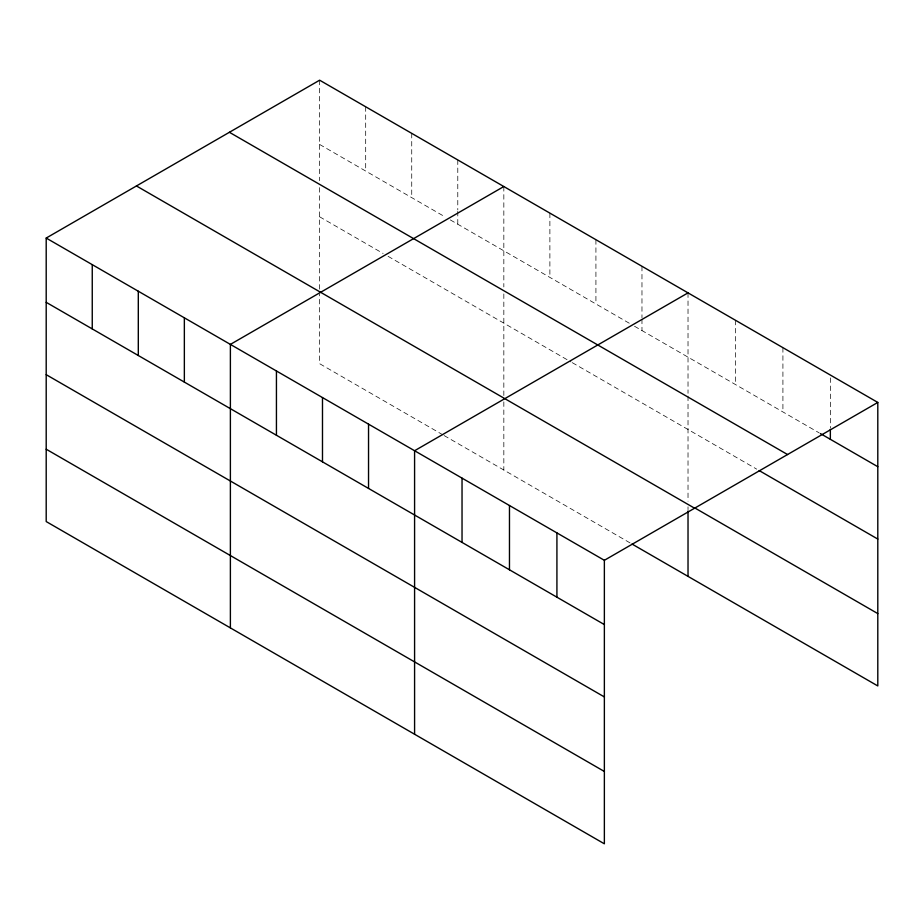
<?xml version="1.0" encoding="UTF-8"?>
<svg xmlns="http://www.w3.org/2000/svg" width="924" height="924" viewBox="0 0 924 924"><rect width="100%" height="100%" fill="white"/><g stroke="black" fill="none" stroke-linecap="round" stroke-linejoin="round"><path stroke-width="0.69" stroke-dasharray="4.62 3.46" d="M319.635 144.456L445.333 217.036M450.311 219.912L629.533 323.377M634.511 326.253L819.114 432.836M319.635 216.805L383.113 253.453M388.092 256.329L571.032 361.954M572.279 362.67L756.698 469.138M442.85 434.823L319.635 363.698L319.635 294.132M444.098 435.551L630.78 543.324M830.353 377.904L830.353 427.893M782.917 347.655L782.917 411.931M735.469 320.27L735.469 384.534M688.022 292.873L688.022 393.324M688.022 396.107L688.022 501.166M688.022 506.814L688.022 509.598M641.972 266.285L641.972 317.706M641.972 319.138L641.972 330.561M595.922 239.697L595.922 303.973M549.884 213.121L549.884 277.385M503.834 186.532L503.834 286.971M503.834 293.936L503.834 396.257M503.834 401.859L503.834 470.039M457.784 159.944L457.784 209.933M457.784 211.365L457.784 224.22M411.734 133.356L411.734 197.632M365.685 106.768L365.685 171.044M319.635 80.192L319.635 180.63M319.635 187.595L319.635 289.917"/><path stroke-width="1.39" d="M46.2 238.057L604.365 560.302L604.365 843.808L46.2 521.563L46.2 238.057L319.635 80.192L877.8 402.437L877.8 685.943L632.016 544.04M503.834 186.532L230.388 344.398L230.388 627.904M688.022 292.873L414.587 450.739L414.587 734.245M604.365 560.302L877.8 402.437M820.373 433.552L877.8 466.712M229.406 132.282L787.56 454.539M759.193 470.582L877.8 539.062M694.271 507.634L877.8 613.594M136.44 185.955L694.594 508.212M46.2 302.333L604.365 624.578M46.2 374.67L604.365 696.927M46.2 449.214L604.365 771.471M830.353 429.325L830.353 439.316M688.022 510.984L688.022 576.38M556.918 532.917L556.918 597.193M509.471 505.52L509.471 569.796M462.035 478.135L462.035 542.411M368.537 424.151L368.537 488.426M322.488 397.574L322.488 461.838M276.438 370.986L276.438 435.262M184.35 317.81L184.35 382.086M138.3 291.222L138.3 355.497M92.25 264.645L92.25 328.909"/></g></svg>
